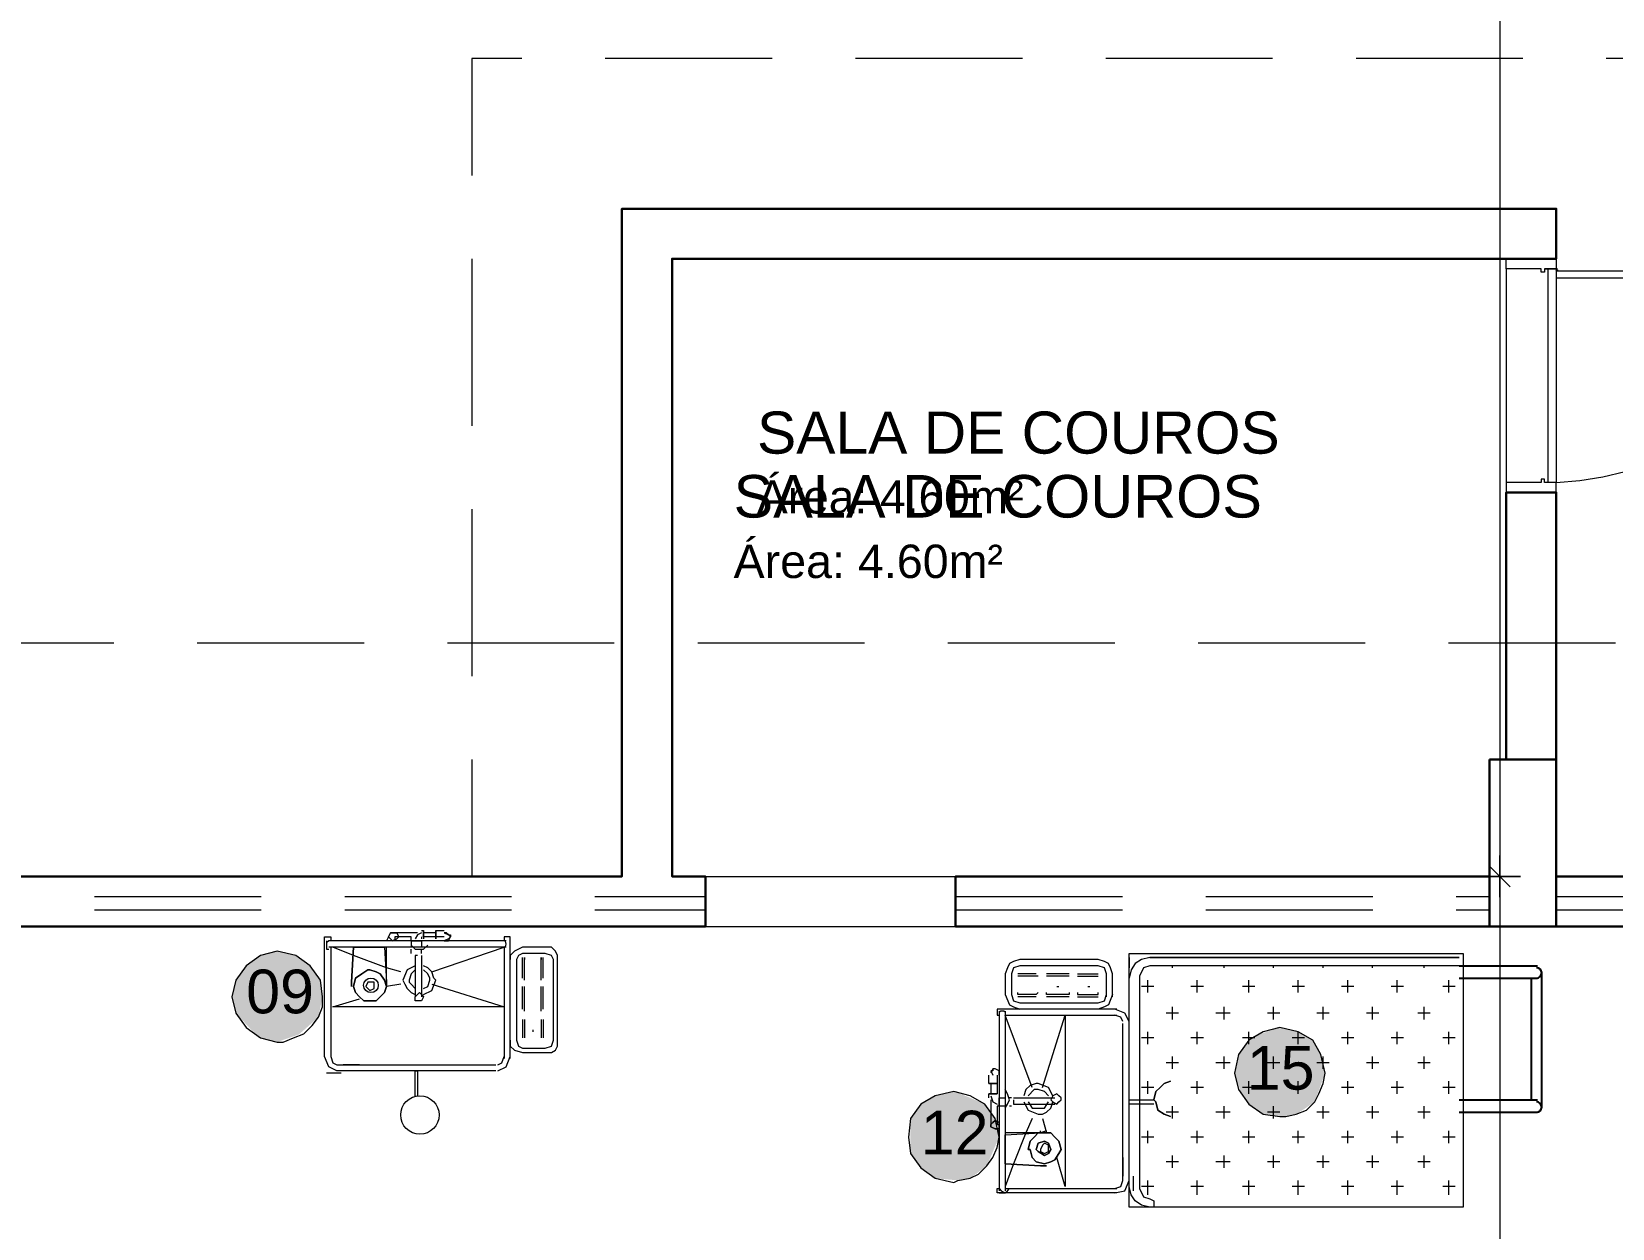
# Model space of a CAD drawing. Header units: metres. Extents: x 149 to 429, y -3 to 162.
# Drawn here: x 371.681 to 376.418, y 107.32 to 110.905 of the extents above; entities that cross this region are included whole.
import ezdxf

# ---------------------------------------------------------------- set-up
doc = ezdxf.new("R2010")
doc.units = ezdxf.units.M
doc.linetypes.add('IMPORT-Dashed _3_', pattern=[0.75, 0.5, -0.25])
doc.layers.add('1053_ARQ_BASE_MATADOURO_dwg', color=7, linetype='Continuous', lineweight=5, true_color=0x767676)
for name, color, linetype, lineweight in [('A-COTAS', 7, 'Continuous', 9), ('A-ESQ-PORTAS', 7, 'Continuous', 20), ('A-ESTRUTURA', 7, 'Continuous', 30), ('A-PAREDE', 7, 'Continuous', 30), ('A-PISO', 7, 'Continuous', 5), ('A-PROJEÇÃO', 7, 'IMPORT-Dashed _3_', 15), ('A-TEXTO1', 7, 'Continuous', 5), ('A-VISTA03', 7, 'Continuous', 9), ('A_PROJEÇÃO', 7, 'IMPORT-Dashed _3_', 5), ('PDF_EQUIPAMENTOS', 7, 'Continuous', 5), ('PDF_equipamentos inox', 7, 'Continuous', 5), ('PDF_EquipInox', 7, 'Continuous', 5), ('PDF_Text', 7, 'Continuous', 5)]:
    doc.layers.add(name, color=color, linetype=linetype, lineweight=lineweight)
doc.styles.add('Arial_1', font='arial.ttf', dxfattribs={"height": 0.1308})
doc.styles.add('Arial_11', font='arial.ttf', dxfattribs={"height": 0.1})
doc.styles.add('Arial_23', font='arial.ttf', dxfattribs={"height": 0.126118})
doc.styles.add('Arial_24', font='arial.ttf', dxfattribs={"height": 0.098915})
doc.styles.add('Arial_5', font='arial.ttf', dxfattribs={"height": 0.1275})

# ---------------------------------------------------------------- blocks, each defined once
blk = doc.blocks.new('1053_ARQ_BASE_MATADOURO_dwg_PU-Tick-4039619-TÉRREO 1_20 - Dependente 2')
at = {"layer": 'A-COTAS', "color": 253, "true_color": 0xaaaaaa}
for p, q in [((0, -1), (0, 1)), ((1, 0), (-1, 0)), ((-0.5, -0.5), (0.5, 0.5))]:
    blk.add_line(p, q, dxfattribs=at)
blk = doc.blocks.new('1053_ARQ_BASE_MATADOURO_dwg_arq geral tgov-4039641-TÉRREO 1_20 - Dependente 2')
at = {"layer": 'A-COTAS', "color": 253, "true_color": 0xaaaaaa}
for p, q in [((39.4661, 31.6358), (39.4661, 25.2507)), ((39.4661, 25.1257), (39.4661, 16.0457))]:
    blk.add_line(p, q, dxfattribs=at)
at = {"layer": 'A-ESQ-PORTAS', "color": 253, "true_color": 0xaaaaaa, "flags": 128}
for points in [[(39.6005, 27.0082), (39.6005, 26.9982), (39.5905, 26.9982), (39.5905, 27.0082), (39.4855, 27.0082), (39.4855, 27.0382)], [(39.6355, 27.0382), (39.6355, 27.0082), (39.6005, 27.0082), (39.6355, 27.0082)], [(39.6355, 26.3382), (39.6355, 26.3682), (39.6005, 26.3682), (39.6005, 26.3782), (39.5905, 26.3782), (39.5905, 26.3682), (39.4855, 26.3682), (39.4855, 26.3382)]]:
    blk.add_lwpolyline(points, dxfattribs=at)
blk.add_lwpolyline([(40.4755, 27.0013), (39.6355, 27.0013), (39.6355, 26.9813), (40.4755, 26.9813)], close=True, dxfattribs=at)
at = {"layer": 'A-ESQ-PORTAS', "color": 253, "true_color": 0xaaaaaa}
for start, end in [(0, 180), (180, 0)]:
    blk.add_arc((39.6369, 27.005), 0.003, start, end, dxfattribs=at)
at = {"layer": 'A-ESTRUTURA', "color": 253, "true_color": 0xaaaaaa, "flags": 128}
blk.add_lwpolyline([(39.4355, 25.5382), (39.4355, 25.0382), (39.6355, 25.0382), (39.6355, 25.5382)], close=True, dxfattribs=at)
at = {"layer": 'A-PAREDE', "color": 253, "true_color": 0xaaaaaa}
blk.add_line((37.8355, 25.0382), (37.8355, 25.1882), dxfattribs=at)
at = {"layer": 'A-PAREDE', "color": 253, "true_color": 0xaaaaaa, "flags": 128}
for points in [[(36.9855, 25.1882), (37.0855, 25.1882), (36.9855, 25.1882), (36.9855, 27.0382), (39.6355, 27.0382), (39.6355, 27.1882), (36.8355, 27.1882), (36.8355, 25.1882), (34.5046, 25.1882)], [(39.4855, 25.5382), (39.4855, 26.3382), (39.6355, 26.3382), (39.6355, 25.5382)], [(37.0855, 25.1882), (37.0855, 25.0382), (34.5046, 25.0382)], [(39.3046, 25.1882), (37.8355, 25.1882), (39.4355, 25.1882)], [(39.6355, 25.1882), (41.1546, 25.1882), (41.1546, 25.0382), (39.5046, 25.0382)], [(39.3046, 25.0382), (37.8355, 25.0382), (39.4355, 25.0382)]]:
    blk.add_lwpolyline(points, dxfattribs=at)
at = {"layer": 'A-PISO', "color": 253, "true_color": 0xaaaaaa}
for p, q in [((39.4855, 27.0082), (39.4855, 26.3682)), ((39.6105, 27.0082), (39.6105, 26.3682)), ((39.6355, 27.0082), (39.6355, 26.3682))]:
    blk.add_line(p, q, dxfattribs=at)
at = {"layer": 'A-PROJEÇÃO', "color": 253, "true_color": 0xaaaaaa}
blk.add_arc((39.59, 27.3125), 0.9454, 272.7628, 339.4965, dxfattribs=at)
at = {"layer": 'A-VISTA03', "color": 253, "true_color": 0xaaaaaa}
for p, q in [((37.0855, 25.1882), (37.8355, 25.1882)), ((37.0855, 25.0382), (37.8355, 25.0382))]:
    blk.add_line(p, q, dxfattribs=at)
at = {"layer": 'A_PROJEÇÃO', "color": 253, "true_color": 0xaaaaaa}
for p, q in [((34.5046, 25.1282), (37.0855, 25.1282)), ((37.8355, 25.1282), (39.4355, 25.1282)), ((39.6355, 25.1282), (44.3046, 25.1282)), ((34.5046, 25.0882), (37.0855, 25.0882)), ((37.8355, 25.0882), (39.4355, 25.0882)), ((39.6355, 25.0882), (44.3046, 25.0882))]:
    blk.add_line(p, q, dxfattribs=at)
at = {"layer": 'A_PROJEÇÃO', "color": 253, "true_color": 0xaaaaaa, "flags": 128}
for points in [[(40.0855, 25.1882), (40.0855, 27.6382), (36.3855, 27.6382), (36.3855, 25.1882)], [(30.3125, 25.8882), (55.2046, 25.8882), (55.2046, 15.2832)]]:
    blk.add_lwpolyline(points, dxfattribs=at)
for xscale, yscale, zscale, rotation in [(0.0625, 0.0625, 0.0625, 269.9999999999996), (0.06250000000000001, 0.06250000000000001, 0.06250000000000001, 89.99999999999962)]:
    blk.add_blockref('1053_ARQ_BASE_MATADOURO_dwg_PU-Tick-4039619-TÉRREO 1_20 - Dependente 2', (39.4661, 25.1882), dxfattribs=dict(xscale=xscale, yscale=yscale, zscale=zscale, rotation=rotation))
at = {"layer": 'A-TEXTO1', "attachment_point": 1, "line_spacing_factor": 0.941778}
for s, insert, char_height, width, style in [('SALA DE COUROS', (37.17, 26.3906), 0.1275, 1.890301, 'Arial_5'), ('Área: 4.60m²', (37.17, 26.182), 0.1, 0.964717, 'Arial_11')]:
    blk.add_mtext(s, dxfattribs=dict(at, insert=insert, char_height=char_height, width=width, style=style))
blk = doc.blocks.new('1053_ARQ_BASE_MATADOURO_dwg_ARQ GALPAO TGOV-4039645-TÉRREO 1_20 - Dependente 2')
at = {"layer": 'PDF_Text', "true_color": 0xe2e2e2}
h = blk.add_hatch(color=254, dxfattribs=at)
h.paths.add_polyline_path([(10.8687, 8.3693), (10.9058, 8.3796), (10.9738, 8.4373), (10.9861, 8.4991), (10.9799, 8.5548), (10.949, 8.5981), (10.8687, 8.631), (10.8501, 8.6352), (10.8007, 8.6228), (10.7574, 8.5981), (10.7265, 8.5548), (10.7141, 8.4991), (10.7265, 8.4497), (10.7574, 8.4064), (10.8007, 8.3755)])
h.paths.add_polyline_path([(-8.3586, 10.5022), (-8.3277, 10.5084), (-8.2535, 10.5702), (-8.2411, 10.6321), (-8.2473, 10.6877), (-8.2782, 10.7248), (-8.3215, 10.7557), (-8.3772, 10.7681), (-8.4266, 10.7557), (-8.4699, 10.7248), (-8.5008, 10.6877), (-8.5132, 10.6321), (-8.5008, 10.5826), (-8.4699, 10.5393), (-8.4266, 10.5084)])
h.paths.add_polyline_path([(8.4946, 10.5888), (8.5255, 10.595), (8.5997, 10.6568), (8.6121, 10.7186), (8.5997, 10.7743), (8.575, 10.8175), (8.5317, 10.8423), (8.4761, 10.8546), (8.4266, 10.8423), (8.3833, 10.8175), (8.3524, 10.7743), (8.3401, 10.7186), (8.3524, 10.6692), (8.3833, 10.6259), (8.4266, 10.595), (8.4761, 10.5888)])
h.paths.add_polyline_path([(0.4328, 11.7944), (0.5131, 11.8191), (0.5379, 11.8488), (0.5688, 11.9242), (0.5379, 12.0123), (0.5317, 12.0231), (0.4884, 12.0478), (0.4328, 12.0602), (0.3771, 12.0478), (0.34, 12.0231), (0.3091, 11.9798), (0.2968, 11.9242), (0.3091, 11.8747), (0.34, 11.8315), (0.3771, 11.8005)])
h.paths.add_polyline_path([(-9.9149, 11.9242), (-9.824, 11.9613), (-9.7851, 12.0231), (-9.7851, 12.0818), (-9.7975, 12.1205), (-9.816, 12.1529), (-9.8593, 12.1777), (-9.9149, 12.19), (-9.9644, 12.1777), (-10.0077, 12.1529), (-10.0386, 12.1097), (-10.051, 12.054), (-10.0298, 11.9922), (-10.0077, 11.9613), (-9.9644, 11.9304)])
h.paths.add_polyline_path([(-6.6584, 12.0417), (-6.5781, 12.0664), (-6.5348, 12.1158), (-6.5224, 12.1777), (-6.5286, 12.2271), (-6.5595, 12.2704), (-6.6028, 12.3013), (-6.6584, 12.3137), (-6.7079, 12.3013), (-6.7512, 12.2704), (-6.7821, 12.2271), (-6.7945, 12.1777), (-6.7821, 12.122), (-6.7295, 12.0664), (-6.7079, 12.054)])
h.paths.add_polyline_path([(1.1437, 12.1035), (1.2241, 12.1282), (1.2674, 12.1715), (1.2798, 12.2395), (1.2736, 12.289), (1.2427, 12.3322), (1.1994, 12.3631), (1.1437, 12.3755), (1.0943, 12.3631), (1.051, 12.3322), (1.0201, 12.289), (1.0077, 12.2395), (1.0201, 12.1839), (1.0726, 12.1282), (1.0943, 12.1158)])
h.paths.add_polyline_path([(-2.5982, 12.2704), (-2.5611, 12.2807), (-2.4931, 12.3384), (-2.4807, 12.4002), (-2.4869, 12.4559), (-2.5178, 12.4992), (-2.5982, 12.5321), (-2.6167, 12.5363), (-2.6662, 12.5239), (-2.7095, 12.4992), (-2.7404, 12.4559), (-2.7527, 12.4002), (-2.7404, 12.3508), (-2.7095, 12.3075), (-2.6662, 12.2766)])
h.paths.add_polyline_path([(-4.7975, 12.3508), (-4.7604, 12.3611), (-4.6924, 12.4188), (-4.6801, 12.4806), (-4.6863, 12.5363), (-4.7172, 12.5795), (-4.7975, 12.6125), (-4.8161, 12.6166), (-4.8655, 12.6043), (-4.9101, 12.5778), (-4.9397, 12.5363), (-4.9397, 12.4312), (-4.9088, 12.3879), (-4.8655, 12.357)])
h.paths.add_polyline_path([(-5.5703, 12.3631), (-5.5332, 12.3734), (-5.4652, 12.4312), (-5.4529, 12.493), (-5.4591, 12.5486), (-5.49, 12.5919), (-5.5703, 12.6249), (-5.5889, 12.629), (-5.6383, 12.6166), (-5.6816, 12.5919), (-5.7125, 12.5486), (-5.7125, 12.4435), (-5.6816, 12.4002), (-5.6383, 12.3693)])
h.paths.add_polyline_path([(1.7373, 12.3755), (1.7743, 12.3858), (1.8424, 12.4435), (1.8547, 12.5053), (1.8485, 12.561), (1.8176, 12.6043), (1.7373, 12.6372), (1.7187, 12.6414), (1.6692, 12.629), (1.626, 12.6043), (1.5951, 12.561), (1.5951, 12.4559), (1.626, 12.4126), (1.6692, 12.3817)])
h.paths.add_polyline_path([(6.6584, 12.6228), (6.7388, 12.6475), (6.7821, 12.697), (6.7883, 12.7835), (6.7821, 12.8083), (6.7574, 12.8516), (6.7141, 12.8825), (6.6584, 12.8948), (6.5858, 12.8659), (6.5657, 12.8516), (6.5348, 12.8083), (6.5224, 12.7588), (6.5348, 12.7032), (6.5873, 12.6475), (6.609, 12.6352)])
h.paths.add_polyline_path([(8.2473, 12.6537), (8.3462, 12.697), (8.3833, 12.7835), (8.371, 12.8392), (8.3401, 12.8825), (8.2968, 12.9134), (8.2473, 12.9196), (8.1917, 12.9134), (8.1484, 12.8825), (8.1175, 12.8392), (8.1175, 12.7341), (8.1484, 12.6908), (8.1917, 12.6599)])
h.paths.add_polyline_path([(-6.3617, 12.8268), (-6.2566, 12.8701), (-6.238, 12.8948), (-6.2257, 12.9567), (-6.238, 13.0123), (-6.2628, 13.0556), (-6.306, 13.0865), (-6.4111, 13.0865), (-6.4544, 13.0556), (-6.4853, 13.0123), (-6.4944, 12.9433), (-6.4853, 12.9072), (-6.4328, 12.8516), (-6.4111, 12.8392)])
h.paths.add_polyline_path([(9.5642, 12.8454), (9.6013, 12.8557), (9.6693, 12.9134), (9.6816, 12.9752), (9.6755, 13.0308), (9.6445, 13.0741), (9.5642, 13.1071), (9.5456, 13.1112), (9.4962, 13.0989), (9.4529, 13.0741), (9.422, 13.0308), (9.4096, 12.9752), (9.422, 12.9257), (9.4529, 12.8825), (9.4962, 12.8516)])
h.paths.add_polyline_path([(-1.9042, 12.8639), (-1.8238, 12.8886), (-1.7743, 12.9628), (-1.7743, 13.0247), (-1.7805, 13.0494), (-1.8053, 13.0927), (-1.8547, 13.125), (-1.9042, 13.1359), (-1.9536, 13.1236), (-1.9969, 13.0927), (-2.0278, 13.0494), (-2.0402, 12.9999), (-2.0272, 12.9433), (-1.9969, 12.901), (-1.9536, 12.8763)])
h.paths.add_polyline_path([(2.7203, 12.9134), (2.8192, 12.9567), (2.8563, 13.0432), (2.8439, 13.0989), (2.813, 13.1421), (2.7538, 13.1708), (2.7203, 13.1792), (2.6646, 13.1669), (2.6213, 13.1421), (2.5904, 13.0989), (2.5904, 12.9938), (2.6313, 12.9433), (2.6646, 12.9196)])
h.paths.add_polyline_path([(-0.0185, 12.9752), (0.0556, 12.9999), (0.1051, 13.0587), (0.1175, 13.1112), (0.1051, 13.1607), (0.0556, 13.2172), (0.0309, 13.2349), (-0.0185, 13.241), (-0.0742, 13.2349), (-0.1175, 13.204), (-0.1422, 13.1607), (-0.1546, 13.1112), (-0.1422, 13.0556), (-0.1175, 13.0123), (-0.0742, 12.9876)])
h.paths.add_polyline_path([(-4.3277, 13.0679), (-4.2349, 13.105), (-4.2226, 13.1223), (-4.1917, 13.1978), (-4.2226, 13.2859), (-4.2288, 13.2967), (-4.272, 13.3276), (-4.371, 13.329), (-4.3833, 13.3276), (-4.4204, 13.2967), (-4.4513, 13.2534), (-4.4637, 13.1978), (-4.4513, 13.1483), (-4.4204, 13.105), (-4.371, 13.0727)])
h.paths.add_polyline_path([(7.6044, 13.0803), (7.6538, 13.0927), (7.7033, 13.1298), (7.7404, 13.2163), (7.728, 13.2658), (7.6971, 13.3091), (7.6538, 13.34), (7.6044, 13.3523), (7.5487, 13.34), (7.5054, 13.3091), (7.4807, 13.2658), (7.4683, 13.2163), (7.4807, 13.1607), (7.5054, 13.1236), (7.5487, 13.0927)])
h.paths.add_polyline_path([(-10.7883, 13.1823), (-10.7512, 13.1885), (-10.7017, 13.2256), (-10.6646, 13.3121), (-10.677, 13.3678), (-10.7079, 13.4111), (-10.7883, 13.4451), (-10.8007, 13.4482), (-10.8563, 13.4358), (-10.8996, 13.4111), (-10.9305, 13.3678), (-10.9305, 13.2627), (-10.8996, 13.2194), (-10.8563, 13.1885)])
h.paths.add_polyline_path([(4.0989, 13.2101), (4.1298, 13.2163), (4.204, 13.2781), (4.2164, 13.34), (4.204, 13.3956), (4.1793, 13.4389), (4.136, 13.4636), (4.0557, 13.4698), (4.0309, 13.4636), (3.9876, 13.4389), (3.9567, 13.3956), (3.9444, 13.34), (3.9567, 13.2905), (3.9876, 13.2472), (4.0312, 13.2163), (4.0804, 13.2101)])
h.paths.add_polyline_path([(-7.2087, 13.241), (-7.1283, 13.2658), (-7.0788, 13.3461), (-7.0788, 13.4018), (-7.0912, 13.4373), (-7.1098, 13.4698), (-7.153, 13.5007), (-7.2087, 13.5131), (-7.2643, 13.5007), (-7.3014, 13.4698), (-7.3323, 13.4265), (-7.3447, 13.3771), (-7.3235, 13.3152), (-7.3014, 13.2843), (-7.2643, 13.2534)])
h.paths.add_polyline_path([(-9.8177, 13.2874), (-9.7682, 13.2998), (-9.7187, 13.3307), (-9.6878, 13.3863), (-9.6878, 13.4482), (-9.7002, 13.4837), (-9.7187, 13.5162), (-9.7682, 13.5484), (-9.8177, 13.5594), (-9.8733, 13.5471), (-9.9166, 13.5162), (-9.9413, 13.4729), (-9.9537, 13.4234), (-9.9378, 13.3616), (-9.9166, 13.3245), (-9.8733, 13.2998)])
h.paths.add_polyline_path([(5.4034, 13.5502), (5.4944, 13.5873), (5.5332, 13.6491), (5.5332, 13.7078), (5.5085, 13.7681), (5.5023, 13.7789), (5.4591, 13.8098), (5.354, 13.8098), (5.3085, 13.7758), (5.2798, 13.7356), (5.2674, 13.68), (5.2798, 13.6305), (5.323, 13.5784), (5.354, 13.5563)])
h.paths.add_polyline_path([(-0.6553, 13.6182), (-0.575, 13.6429), (-0.5564, 13.6614), (-0.5193, 13.748), (-0.5317, 13.8036), (-0.5564, 13.8469), (-0.5997, 13.8778), (-0.6553, 13.884), (-0.711, 13.8778), (-0.7543, 13.8469), (-0.779, 13.8036), (-0.7913, 13.748), (-0.779, 13.6985), (-0.7543, 13.6553), (-0.711, 13.6305)])
h.paths.add_polyline_path([(0, 13.6491), (0.0309, 13.6553), (0.0804, 13.6924), (0.1175, 13.7789), (0.1051, 13.8346), (0.0556, 13.8884), (0.0309, 13.9026), (-0.0185, 13.9149), (-0.0765, 13.9012), (-0.1175, 13.8778), (-0.1422, 13.8346), (-0.1546, 13.7789), (-0.121, 13.6924), (-0.1175, 13.6862), (-0.0742, 13.6553), (-0.0185, 13.6491)])
h.paths.add_polyline_path([(-3.085, 13.6553), (-2.9799, 13.6985), (-2.9614, 13.7233), (-2.949, 13.7851), (-2.9552, 13.8407), (-2.9861, 13.884), (-3.0294, 13.9149), (-3.1345, 13.9149), (-3.1778, 13.884), (-3.2087, 13.8407), (-3.221, 13.7851), (-3.2087, 13.7356), (-3.1778, 13.6924), (-3.1345, 13.6676)])
h.paths.add_polyline_path([(-7.8702, 13.748), (-7.796, 13.7727), (-7.7404, 13.8531), (-7.7404, 13.9087), (-7.7527, 13.9421), (-7.7775, 13.9768), (-7.8207, 14.0077), (-7.8702, 14.02), (-7.9258, 14.0077), (-7.9691, 13.9768), (-7.9938, 13.9335), (-8.0062, 13.884), (-7.9938, 13.8284), (-7.9691, 13.7913), (-7.9258, 13.7604)])
h.paths.add_polyline_path([(-11.7524, 13.7575), (-11.7095, 13.7908), (-11.6724, 13.85), (-11.6724, 13.9057), (-11.6847, 13.939), (-11.7095, 13.9737), (-11.7524, 14.0043), (-11.7524, 13.7576)])
h.paths.add_polyline_path([(1.7682, 13.8964), (1.8238, 13.9067), (1.8918, 13.9644), (1.9042, 14.0262), (1.898, 14.0819), (1.8671, 14.1251), (1.8238, 14.1499), (1.7682, 14.1622), (1.7187, 14.1499), (1.6754, 14.1251), (1.6445, 14.0819), (1.6322, 14.0262), (1.6445, 13.9768), (1.6754, 13.9335), (1.7187, 13.9026)])
h.paths.add_polyline_path([(2.813, 13.9087), (2.8501, 13.9149), (2.8934, 13.9489)])
h.paths.add_polyline_path([(2.8006, 13.9087), (2.8995, 13.952), (2.9305, 14.0077), (2.9305, 14.0695), (2.9243, 14.0942), (2.8934, 14.1375), (2.8501, 14.1684), (2.7538, 14.1694), (2.745, 14.1684), (2.7017, 14.1375), (2.6708, 14.0942), (2.6646, 14.0448), (2.6708, 13.9891), (2.7017, 13.9458), (2.7538, 13.9191)])
h.paths.add_polyline_path([(4, 14.0077), (4.0557, 14.018), (4.1237, 14.0757), (4.136, 14.1375), (4.1298, 14.1931), (4.0989, 14.2364), (4.0312, 14.2666), (4, 14.2735), (3.9258, 14.247), (3.9073, 14.2364), (3.8764, 14.1931), (3.864, 14.1375), (3.8764, 14.088), (3.9258, 14.0315), (3.9506, 14.0138)])
h.paths.add_polyline_path([(3.3694, 14.1313), (3.4436, 14.156), (3.4931, 14.2148), (3.5054, 14.2673), (3.4931, 14.3168), (3.4436, 14.3733), (3.4189, 14.391), (3.3694, 14.3972), (3.3138, 14.391), (3.2705, 14.3601), (3.2458, 14.3168), (3.2334, 14.2673), (3.2458, 14.2117), (3.2705, 14.1684), (3.3138, 14.1437)])
h.paths.add_polyline_path([(4.5812, 14.2055), (4.6801, 14.2488), (4.7172, 14.3353), (4.7048, 14.391), (4.6739, 14.4342), (4.6306, 14.4652), (4.5812, 14.4713), (4.5255, 14.4652), (4.4822, 14.4342), (4.4513, 14.391), (4.4513, 14.2859), (4.4822, 14.2426), (4.5255, 14.2179)])
h.paths.add_polyline_path([(6.8996, 14.391), (6.949, 14.4013), (7.017, 14.459), (7.0294, 14.5208), (7.0232, 14.5764), (6.9923, 14.6197), (6.949, 14.6445), (6.8996, 14.6568), (6.8439, 14.6445), (6.8006, 14.6197), (6.7697, 14.5764), (6.7697, 14.4713), (6.8006, 14.4281), (6.8439, 14.3972)])
h.paths.add_polyline_path([(-4.2226, 14.4219), (-4.1855, 14.4281), (-4.136, 14.4652), (-4.0989, 14.5517), (-4.1113, 14.6074), (-4.1422, 14.6506), (-4.2226, 14.6846), (-4.2349, 14.6877), (-4.2906, 14.6754), (-4.3339, 14.6506), (-4.3648, 14.6074), (-4.3648, 14.5023), (-4.3339, 14.459), (-4.2906, 14.4281)])
h.paths.add_polyline_path([(-3.2396, 14.6135), (-3.2087, 14.6197), (-3.153, 14.6568), (-3.1221, 14.7434), (-3.1407, 14.8098), (-3.1592, 14.8423), (-3.2025, 14.867), (-3.2581, 14.8794), (-3.3214, 14.8591), (-3.3509, 14.8423), (-3.3818, 14.799), (-3.3941, 14.7434), (-3.3729, 14.6815), (-3.3509, 14.6506), (-3.3076, 14.6197), (-3.2581, 14.6135)])
h.paths.add_polyline_path([(-8.983, 14.6506), (-8.9027, 14.6754), (-8.8594, 14.7248), (-8.847, 14.7866), (-8.8725, 14.8591), (-8.8841, 14.8794), (-8.9274, 14.9103), (-8.983, 14.9227), (-9.0325, 14.9103), (-9.0902, 14.8591), (-9.1067, 14.8361), (-9.119, 14.7866), (-9.1067, 14.731), (-9.0498, 14.6754), (-9.0325, 14.663)])
h.paths.add_polyline_path([(5.3725, 14.6754), (5.4776, 14.7186), (5.4962, 14.7434), (5.5085, 14.8114), (5.5023, 14.8608), (5.4714, 14.9041), (5.4281, 14.935), (5.323, 14.935), (5.2798, 14.9041), (5.2484, 14.8591), (5.2365, 14.8114), (5.2489, 14.7557), (5.2798, 14.7125), (5.323, 14.6877)])
h.paths.add_polyline_path([(3.9258, 14.7063), (4.0247, 14.7496), (4.0433, 14.7743), (4.0531, 14.8591), (4.0495, 14.8917), (4, 14.9483), (3.9753, 14.9659), (3.9258, 14.9721), (3.8702, 14.9659), (3.8269, 14.935), (3.796, 14.8917), (3.796, 14.7866), (3.8442, 14.731), (3.8702, 14.7125)])
h.paths.add_polyline_path([(-0.8964, 14.7496), (-0.8161, 14.7743), (-0.7975, 14.7928), (-0.7648, 14.8591), (-0.7666, 14.9103), (-0.7728, 14.935), (-0.7975, 14.9783), (-0.8408, 15.0092), (-0.8964, 15.0154), (-0.9521, 15.0092), (-0.9954, 14.9783), (-1.0201, 14.935), (-1.0283, 14.867), (-1.0201, 14.8299), (-0.9954, 14.7866), (-0.9521, 14.7619)])
h.paths.add_polyline_path([(0.7357, 14.799), (0.8346, 14.8423), (0.8532, 14.867), (0.8655, 14.9288), (0.8594, 14.9845), (0.8099, 15.041), (0.7852, 15.0587), (0.7357, 15.0649), (0.6801, 15.0587), (0.6368, 15.0278), (0.6059, 14.9845), (0.6059, 14.8794), (0.6541, 14.8237), (0.6801, 14.8052)])
h.paths.add_polyline_path([(-6.2628, 14.8361), (-6.1973, 14.8591), (-6.1391, 14.9103), (-6.1268, 14.9721), (-6.1329, 15.0216), (-6.1639, 15.0649), (-6.2133, 15.0971), (-6.2628, 15.1081), (-6.3122, 15.0958), (-6.3555, 15.0649), (-6.3864, 15.0216), (-6.3988, 14.9721), (-6.3864, 14.9227), (-6.3272, 14.8591), (-6.3122, 14.8485)])
h.paths.add_polyline_path([(-11.9595, 15.0947), (-11.9595, 15.3305), (-11.9939, 15.306), (-12.0248, 15.2627), (-12.0248, 15.1576), (-11.9722, 15.1019)])
at = {"layer": 'PDF_EQUIPAMENTOS', "color": 253, "true_color": 0xaaaaaa}
for p, q in [((-3.7094, 15.0896), (-3.7094, 15.0587)), ((-3.5796, 15.0587), (-3.5796, 15.0649)), ((-3.425, 15.0587), (-3.425, 15.0649)), ((-3.2767, 15.0587), (-3.2767, 15.0649)), ((-3.1283, 15.0587), (-3.1283, 15.0649)), ((-2.9799, 15.0587), (-2.9799, 15.0649)), ((-2.8254, 15.0587), (-2.8254, 15.0649)), ((-3.6538, 14.9845), (-3.6538, 15.0216)), ((-3.5054, 14.9845), (-3.5054, 15.0216)), ((-3.3509, 14.9845), (-3.3509, 15.0216)), ((-3.2025, 14.9845), (-3.2025, 15.0216)), ((-3.0541, 14.9845), (-3.0541, 15.0216)), ((-2.9057, 14.9845), (-2.9057, 15.0216)), ((-2.7512, 14.9845), (-2.7512, 15.0216)), ((-3.6353, 15.003), (-3.6723, 15.003)), ((-3.4869, 15.003), (-3.524, 15.003)), ((-3.3323, 15.003), (-3.3694, 15.003)), ((-3.1839, 15.003), (-3.221, 15.003)), ((-3.0356, 15.003), (-3.0727, 15.003)), ((-2.8872, 15.003), (-2.9243, 15.003)), ((-2.7326, 15.003), (-2.7697, 15.003)), ((-3.5611, 14.9227), (-3.5982, 14.9227)), ((-3.5796, 14.9041), (-3.5796, 14.9412)), ((-3.4065, 14.9227), (-3.4498, 14.9227)), ((-3.425, 14.9041), (-3.425, 14.9412)), ((-3.2581, 14.9227), (-3.2952, 14.9227)), ((-3.2767, 14.9041), (-3.2767, 14.9412)), ((-3.1097, 14.9227), (-3.1468, 14.9227)), ((-3.1283, 14.9041), (-3.1283, 14.9412)), ((-2.9614, 14.9227), (-2.9985, 14.9227)), ((-2.9799, 14.9041), (-2.9799, 14.9412)), ((-2.8068, 14.9227), (-2.8439, 14.9227)), ((-2.8254, 14.9041), (-2.8254, 14.9412)), ((-3.728, 14.8361), (-3.728, 14.8856)), ((-3.6353, 14.8485), (-3.6723, 14.8485)), ((-3.6538, 14.8299), (-3.6538, 14.867)), ((-3.4869, 14.8485), (-3.524, 14.8485)), ((-3.5054, 14.8299), (-3.5054, 14.867)), ((-3.3323, 14.8485), (-3.3694, 14.8485)), ((-3.3509, 14.8299), (-3.3509, 14.867)), ((-3.1839, 14.8485), (-3.221, 14.8485)), ((-3.2025, 14.8299), (-3.2025, 14.867)), ((-3.0356, 14.8485), (-3.0727, 14.8485)), ((-3.0541, 14.8299), (-3.0541, 14.867)), ((-2.8872, 14.8485), (-2.9243, 14.8485)), ((-2.9057, 14.8299), (-2.9057, 14.867)), ((-2.7326, 14.8485), (-2.7697, 14.8485)), ((-2.7512, 14.8299), (-2.7512, 14.867)), ((-3.5796, 14.7557), (-3.5796, 14.7928)), ((-3.425, 14.7557), (-3.425, 14.7928)), ((-3.2767, 14.7557), (-3.2767, 14.7928)), ((-3.1283, 14.7557), (-3.1283, 14.7928)), ((-2.9799, 14.7557), (-2.9799, 14.7928)), ((-2.8254, 14.7557), (-2.8254, 14.7928)), ((-3.5611, 14.7743), (-3.5982, 14.7743)), ((-3.4065, 14.7743), (-3.4498, 14.7743)), ((-3.2581, 14.7743), (-3.2952, 14.7743)), ((-3.1097, 14.7743), (-3.1468, 14.7743)), ((-2.9614, 14.7743), (-2.9985, 14.7743)), ((-2.8068, 14.7743), (-2.8439, 14.7743)), ((-3.6353, 14.7001), (-3.6723, 14.7001)), ((-3.6538, 14.6815), (-3.6538, 14.7186)), ((-3.4869, 14.7001), (-3.524, 14.7001)), ((-3.5054, 14.6815), (-3.5054, 14.7186)), ((-3.3323, 14.7001), (-3.3694, 14.7001)), ((-3.3509, 14.6815), (-3.3509, 14.7186)), ((-3.1839, 14.7001), (-3.221, 14.7001)), ((-3.2025, 14.6815), (-3.2025, 14.7186)), ((-3.0356, 14.7001), (-3.0727, 14.7001)), ((-3.0541, 14.6815), (-3.0541, 14.7186)), ((-2.8872, 14.7001), (-2.9243, 14.7001)), ((-2.9057, 14.6815), (-2.9057, 14.7186)), ((-2.7326, 14.7001), (-2.7697, 14.7001)), ((-2.7512, 14.6815), (-2.7512, 14.7186)), ((-3.5796, 14.6074), (-3.5796, 14.6445)), ((-3.425, 14.6074), (-3.425, 14.6445)), ((-3.2767, 14.6074), (-3.2767, 14.6445)), ((-3.1283, 14.6074), (-3.1283, 14.6445)), ((-2.9799, 14.6074), (-2.9799, 14.6445)), ((-2.8254, 14.6074), (-2.8254, 14.6445)), ((-3.5611, 14.6259), (-3.5982, 14.6259)), ((-3.4065, 14.6259), (-3.4498, 14.6259)), ((-3.2581, 14.6259), (-3.2952, 14.6259)), ((-3.1097, 14.6259), (-3.1468, 14.6259)), ((-2.9614, 14.6259), (-2.9985, 14.6259)), ((-2.8068, 14.6259), (-2.8439, 14.6259)), ((-3.6353, 14.5517), (-3.6723, 14.5517)), ((-3.6538, 14.5332), (-3.6538, 14.5703)), ((-3.4869, 14.5517), (-3.524, 14.5517)), ((-3.5054, 14.5332), (-3.5054, 14.5703)), ((-3.3323, 14.5517), (-3.3694, 14.5517)), ((-3.3509, 14.5332), (-3.3509, 14.5703)), ((-3.1839, 14.5517), (-3.221, 14.5517)), ((-3.2025, 14.5332), (-3.2025, 14.5703)), ((-3.0356, 14.5517), (-3.0727, 14.5517)), ((-3.0541, 14.5332), (-3.0541, 14.5703)), ((-2.8872, 14.5517), (-2.9243, 14.5517)), ((-2.9057, 14.5332), (-2.9057, 14.5703)), ((-2.7326, 14.5517), (-2.7697, 14.5517)), ((-2.7512, 14.5332), (-2.7512, 14.5703)), ((-3.5796, 14.459), (-3.5796, 14.4961)), ((-3.425, 14.459), (-3.425, 14.4961)), ((-3.2767, 14.459), (-3.2767, 14.4961)), ((-3.1283, 14.459), (-3.1283, 14.4961)), ((-2.9799, 14.459), (-2.9799, 14.4961)), ((-2.8254, 14.459), (-2.8254, 14.4961)), ((-3.728, 14.4899), (-3.728, 14.4342)), ((-3.5611, 14.4775), (-3.5982, 14.4775)), ((-3.4065, 14.4775), (-3.4498, 14.4775)), ((-3.2581, 14.4775), (-3.2952, 14.4775)), ((-3.1097, 14.4775), (-3.1468, 14.4775)), ((-2.9614, 14.4775), (-2.9985, 14.4775)), ((-2.8068, 14.4775), (-2.8439, 14.4775)), ((-3.6971, 14.4342), (-3.6971, 14.391)), ((-3.6353, 14.4033), (-3.6723, 14.4033)), ((-3.6538, 14.3786), (-3.6538, 14.4219)), ((-3.4869, 14.4033), (-3.524, 14.4033)), ((-3.5054, 14.3786), (-3.5054, 14.4219)), ((-3.3323, 14.4033), (-3.3694, 14.4033)), ((-3.3509, 14.3786), (-3.3509, 14.4219)), ((-3.1839, 14.4033), (-3.221, 14.4033)), ((-3.2025, 14.3786), (-3.2025, 14.4219)), ((-3.0356, 14.4033), (-3.0727, 14.4033)), ((-3.0541, 14.3786), (-3.0541, 14.4219)), ((-2.8872, 14.4033), (-2.9243, 14.4033)), ((-2.9057, 14.3786), (-2.9057, 14.4219)), ((-2.7326, 14.4033), (-2.7697, 14.4033)), ((-2.7512, 14.3786), (-2.7512, 14.4219))]:
    blk.add_line(p, q, dxfattribs=at)
at = {"layer": 'PDF_EQUIPAMENTOS', "color": 253, "true_color": 0xaaaaaa, "flags": 128}
for points in [[(-3.6662, 14.3415), (-3.7094, 14.3415), (-3.7094, 15.1019), (-2.7203, 15.1019)], [(-3.7094, 15.1019), (-2.7079, 15.1019), (-2.7079, 14.3415), (-3.6353, 14.3415)], [(-3.6476, 15.0896), (-2.7203, 15.0896), (-3.6476, 15.0896), (-3.6723, 15.0834), (-3.6909, 15.071), (-3.7033, 15.0525), (-3.7094, 15.0278)], [(-2.7079, 15.0649), (-3.6476, 15.0649), (-3.6662, 15.0587), (-3.6785, 15.0339), (-3.6785, 14.3972), (-3.6662, 14.3724), (-3.6476, 14.3662), (-3.6353, 14.3601), (-3.6353, 14.3539), (-3.6353, 14.3415), (-3.6476, 14.3415), (-3.6723, 14.3477), (-3.6909, 14.3601), (-3.7033, 14.3786), (-3.7094, 14.4033)], [(-3.7094, 14.8979), (-3.7218, 14.9227), (-3.7527, 14.935)], [(-3.728, 14.8979), (-3.7342, 14.9103), (-3.7527, 14.9165)], [(-3.6353, 14.6506), (-3.7094, 14.6506), (-3.7094, 14.663), (-3.6353, 14.663)], [(-2.7079, 14.3415), (-3.7094, 14.3415), (-3.7094, 14.3786)]]:
    blk.add_lwpolyline(points, dxfattribs=at)
blk.add_lwpolyline([(-3.5858, 14.6135), (-3.6043, 14.6197), (-3.6229, 14.6321), (-3.6291, 14.6568), (-3.6353, 14.663), (-3.6291, 14.6877), (-3.6167, 14.7001), (-3.6043, 14.7125), (-3.5858, 14.7186), (-3.6043, 14.7125), (-3.6167, 14.7001), (-3.6291, 14.6877), (-3.6353, 14.663), (-3.6291, 14.6568), (-3.6229, 14.6321), (-3.6043, 14.6197)], close=True, dxfattribs=at)
at = {"layer": 'PDF_equipamentos inox', "color": 253, "lineweight": 25, "true_color": 0xaaaaaa}
for p, q in [((-2.7203, 15.0649), (-2.4853, 15.0649)), ((-2.7203, 15.0278), (-2.4853, 15.0278)), ((-2.5039, 14.663), (-2.5039, 15.0278)), ((-2.473, 14.6445), (-2.473, 15.0463)), ((-2.7203, 14.663), (-2.4853, 14.663)), ((-2.7203, 14.6259), (-2.4853, 14.6259))]:
    blk.add_line(p, q, dxfattribs=at)
for centre in [(-2.4884, 15.0432), (-2.4884, 14.6414)]:
    blk.add_arc(centre, 0.0155, 270.0001, 89.9999, dxfattribs=at)
at = {"layer": 'PDF_EquipInox', "color": 253, "true_color": 0xaaaaaa}
for p, q in [((-5.8424, 15.1638), (-5.9104, 15.1638)), ((-5.83, 15.17), (-5.8238, 15.17)), ((-5.7867, 15.1638), (-5.8238, 15.1638)), ((-6.1144, 15.139), (-6.1144, 15.1205)), ((-5.5765, 15.1205), (-6.1082, 15.1205)), ((-6.0155, 15.1205), (-6.0093, 15.1205)), ((-5.8176, 15.1205), (-5.8795, 15.1205)), ((-5.8609, 15.139), (-5.8609, 15.1205)), ((-5.8609, 15.1019), (-5.8609, 15.1143)), ((-5.83, 15.1514), (-5.83, 15.1452)), ((-5.83, 15.1019), (-5.83, 15.1143)), ((-5.83, 15.0958), (-5.83, 14.9721)), ((-5.5642, 14.8485), (-5.5642, 15.0896)), ((-5.5271, 15.0278), (-5.5271, 15.0896)), ((-5.4652, 15.0278), (-5.4652, 15.0896)), ((-3.9876, 15.0401), (-4.0433, 15.0401)), ((-3.8887, 15.0401), (-3.9567, 15.0401)), ((-3.8887, 15.0339), (-3.9567, 15.0339)), ((-3.864, 15.0401), (-3.8022, 15.0401)), ((-3.864, 15.0339), (-3.8022, 15.0339)), ((-5.5271, 14.935), (-5.5271, 15.003)), ((-5.4652, 14.935), (-5.4652, 15.003)), ((-3.9876, 14.9721), (-4.0433, 14.9721)), ((-3.8887, 14.9721), (-3.9567, 14.9721)), ((-3.9258, 15.003), (-3.9196, 15.003)), ((-3.864, 14.9721), (-3.8022, 14.9721)), ((-3.8331, 15.003), (-3.8269, 15.003)), ((-4.0989, 14.9288), (-4.0989, 14.391)), ((-4.0804, 14.9288), (-4.0804, 14.391)), ((-5.5271, 14.9041), (-5.5271, 14.8485)), ((-5.5209, 14.9041), (-5.5209, 14.8485)), ((-5.4714, 14.9041), (-5.4714, 14.8485)), ((-5.4652, 14.9041), (-5.4652, 14.8485)), ((-5.4962, 14.8732), (-5.4962, 14.867)), ((-6.0711, 14.7434), (-6.1144, 14.7434)), ((-6.0155, 14.7681), (-6.0649, 14.7681)), ((-5.6693, 14.7681), (-5.6198, 14.7681)), ((-4.1237, 14.7125), (-4.1237, 14.6815)), ((-4.0804, 14.6877), (-4.0804, 14.6259)), ((-4.1298, 14.6692), (-4.1298, 14.6815)), ((-4.1237, 14.663), (-4.1237, 14.5888)), ((-4.0618, 14.6692), (-4.068, 14.6692)), ((-4.0618, 14.6445), (-4.068, 14.6445)), ((-4.0557, 14.6692), (-3.932, 14.6692)), ((-4.1051, 14.5764), (-4.0989, 14.5641)), ((-4.0804, 14.5455), (-4.0804, 14.5517)), ((-3.9753, 14.5641), (-3.9753, 14.5703)), ((-4.0989, 14.3848), (-4.0804, 14.3848)), ((-4.0804, 14.3972), (-3.7465, 14.3972))]:
    blk.add_line(p, q, dxfattribs=at)
at = {"layer": 'PDF_EquipInox', "color": 253, "true_color": 0xaaaaaa, "flags": 128}
for points in [[(-5.9289, 15.1514), (-5.9227, 15.1638), (-5.9166, 15.1638), (-5.9042, 15.1638), (-5.898, 15.1514), (-5.9042, 15.1452), (-5.9166, 15.139), (-5.9227, 15.1452), (-5.9289, 15.1514), (-5.9227, 15.1638), (-5.9166, 15.1638), (-5.9042, 15.1638), (-5.898, 15.1514), (-5.9042, 15.1452), (-5.9166, 15.139), (-5.9227, 15.1452), (-5.9289, 15.1514), (-5.9227, 15.1452), (-5.9166, 15.139), (-5.9042, 15.1452), (-5.898, 15.1514), (-5.9042, 15.1638), (-5.9166, 15.1638), (-5.9227, 15.1638), (-5.9289, 15.1514), (-5.9351, 15.139)], [(-5.83, 15.1638), (-5.8424, 15.1576), (-5.8486, 15.1452)], [(-5.762, 15.1514), (-5.7805, 15.1514), (-5.7867, 15.1514), (-5.7867, 15.1452), (-5.7867, 15.17), (-5.7867, 15.1514), (-5.7867, 15.1452)], [(-5.7867, 15.17), (-5.7744, 15.17), (-5.762, 15.17)], [(-5.6074, 14.7496), (-6.0835, 14.7496), (-6.1082, 14.7619), (-6.1206, 14.7928), (-6.1206, 15.1514), (-6.102, 15.1514), (-6.102, 15.139)], [(-5.5765, 15.139), (-6.1082, 15.139), (-6.1144, 15.1329), (-6.1144, 15.1267), (-6.1144, 15.1205), (-6.1144, 15.1143), (-6.1082, 15.1143)], [(-6.102, 15.1205), (-6.102, 14.7928), (-6.0958, 14.7743), (-6.0835, 14.7681), (-5.6074, 14.7681)], [(-5.8918, 15.0463), (-5.9351, 15.0587), (-6.034, 15.0958), (-6.0958, 15.1205)], [(-6.034, 15.1205), (-6.0402, 15.0154), (-6.034, 15.1205), (-5.9413, 15.1205), (-6.034, 15.1205), (-6.0278, 15.1205)], [(-5.9413, 15.1205), (-5.9351, 15.0154), (-5.9351, 15.1205)], [(-5.8547, 15.139), (-5.8609, 15.139), (-5.8609, 15.1514), (-5.9104, 15.1514), (-5.9104, 15.139)], [(-5.83, 15.139), (-5.8609, 15.139), (-5.83, 15.139), (-5.83, 15.1205)], [(-5.8609, 15.1267), (-5.8486, 15.1143), (-5.8362, 15.1143), (-5.8238, 15.1143), (-5.8115, 15.1267)], [(-5.7867, 15.1514), (-5.8238, 15.1514), (-5.8238, 15.1452)], [(-5.7991, 15.0463), (-5.5827, 15.1205), (-5.5827, 14.7866)], [(-5.5642, 14.7866), (-5.5642, 15.1514), (-5.5827, 15.1514), (-5.5827, 15.139)], [(-5.5642, 14.8423), (-5.5642, 14.8237), (-5.5518, 14.8114), (-5.5271, 14.8052), (-5.4591, 14.8052), (-5.4405, 14.8052), (-5.4281, 14.8114), (-5.422, 14.8237), (-5.422, 14.8423), (-5.422, 15.0834), (-5.422, 15.0958), (-5.4281, 15.1081), (-5.4405, 15.1205), (-5.4591, 15.1205), (-5.5271, 15.1205), (-5.5518, 15.1081), (-5.5642, 15.0958), (-5.5642, 15.0834)], [(-5.8486, 15.0649), (-5.8733, 15.0525), (-5.8856, 15.0216), (-5.8795, 15.0092), (-5.8733, 14.9968), (-5.8609, 14.9845), (-5.8486, 14.9783)], [(-5.8424, 15.0958), (-5.8486, 15.0958), (-5.8486, 14.9721), (-5.8424, 14.9783), (-5.8362, 14.9845), (-5.83, 14.9783), (-5.8238, 14.9721), (-5.83, 14.9598), (-5.8362, 14.9598), (-5.8486, 14.9598), (-5.8486, 14.9721)], [(-5.8238, 14.9783), (-5.7991, 14.9907), (-5.7867, 15.0216), (-5.7929, 15.0278), (-5.7991, 15.0463), (-5.8115, 15.0587), (-5.8238, 15.0649)], [(-5.5209, 15.0216), (-5.5209, 15.0278), (-5.5209, 15.0896), (-5.5209, 15.0834)], [(-5.4714, 15.0216), (-5.4714, 15.0278), (-5.4714, 15.0896), (-5.4714, 15.0834)], [(-3.7589, 14.9721), (-3.7589, 15.0401), (-3.7651, 15.0587), (-3.7713, 15.071), (-3.7836, 15.0772), (-3.8022, 15.0834), (-4.0371, 15.0834), (-4.0557, 15.0772), (-4.068, 15.071), (-4.0742, 15.0587), (-4.0804, 15.0401), (-4.0804, 14.9783), (-4.068, 14.9474), (-4.0557, 14.9412), (-4.0371, 14.935)], [(-3.7774, 14.9721), (-3.7774, 15.0401), (-3.7836, 15.0587), (-3.8022, 15.0649), (-4.0371, 15.0649), (-4.0557, 15.0587), (-4.0618, 15.0401), (-4.0618, 14.9783), (-4.0557, 14.9598), (-4.0371, 14.9536), (-3.8022, 14.9536), (-3.7836, 14.9598), (-3.7774, 14.9783)], [(-5.8486, 15.0525), (-5.8609, 15.0401), (-5.8671, 15.0216), (-5.8671, 15.0154), (-5.8609, 15.0092), (-5.8486, 14.9968)], [(-5.8238, 14.9968), (-5.8115, 15.003), (-5.8053, 15.0216), (-5.8053, 15.0278), (-5.8115, 15.0401), (-5.8238, 15.0525)], [(-3.9815, 15.0339), (-3.9876, 15.0339), (-4.0433, 15.0339)], [(-5.7991, 15.0092), (-5.5827, 14.9412), (-6.0958, 14.9412), (-6.0155, 14.9659)], [(-5.8918, 15.0092), (-5.9351, 15.003), (-5.9351, 15.0154), (-5.9351, 15.003)], [(-5.5209, 14.9288), (-5.5209, 14.935), (-5.5209, 15.003)], [(-5.4714, 14.9288), (-5.4714, 14.935), (-5.4714, 15.003)], [(-3.9815, 14.9845), (-3.9876, 14.9783), (-4.0433, 14.9783), (-4.0433, 14.9845)], [(-3.7589, 14.9783), (-3.7713, 14.9474), (-3.7836, 14.9412), (-3.8022, 14.935), (-4.0433, 14.935)], [(-3.8887, 14.9845), (-3.8887, 14.9783), (-3.9567, 14.9783), (-3.9567, 14.9845)], [(-3.864, 14.9845), (-3.864, 14.9783), (-3.8022, 14.9783), (-3.8022, 14.9845)], [(-3.7465, 14.935), (-4.1051, 14.935), (-4.1051, 14.9165), (-4.0989, 14.9165)], [(-4, 14.7001), (-4.0804, 14.9165), (-3.7465, 14.9165)], [(-3.9691, 14.7001), (-3.9011, 14.9165), (-3.9011, 14.4033), (-3.9258, 14.4899)], [(-3.7527, 14.3848), (-3.7218, 14.391), (-3.7094, 14.4219), (-3.7094, 14.8917)], [(-3.7527, 14.3972), (-3.7342, 14.4033), (-3.728, 14.4219), (-3.728, 14.8917)], [(-5.6013, 14.7496), (-5.5765, 14.7619), (-5.5642, 14.7928)], [(-5.6013, 14.7681), (-5.5889, 14.7743), (-5.5827, 14.7928)], [(-5.8486, 14.6754), (-5.8486, 14.7496), (-5.8424, 14.7496), (-5.8424, 14.6754)], [(-4.1051, 14.7372), (-4.1051, 14.7186), (-4.1051, 14.7125), (-4.1298, 14.7125), (-4.1051, 14.7125), (-4.1051, 14.6815), (-4.1298, 14.6815), (-4.1051, 14.6815)], [(-4.1298, 14.7125), (-4.1298, 14.731), (-4.1298, 14.7372)], [(-4.0989, 14.7372), (-4.0989, 14.7496), (-4.1113, 14.7557), (-4.1175, 14.7557), (-4.1175, 14.7496), (-4.1237, 14.7496), (-4.1175, 14.7372)], [(-4.0989, 14.7434), (-4.0989, 14.7496), (-4.1113, 14.7557), (-4.1175, 14.7557), (-4.1237, 14.7434)], [(-4.0804, 14.6383), (-4.0742, 14.6506), (-4.068, 14.663), (-4.0742, 14.6815), (-4.0804, 14.6939)], [(-3.9382, 14.6754), (-3.9506, 14.7001), (-3.9815, 14.7125), (-3.9876, 14.7125), (-4.0062, 14.7063), (-4.0186, 14.6939), (-4.0247, 14.6754)], [(-3.9506, 14.6754), (-3.9629, 14.6877), (-3.9815, 14.6939), (-3.9876, 14.6939), (-3.9938, 14.6939), (-4.0124, 14.6754)], [(-4.1237, 14.6754), (-4.1175, 14.6568), (-4.1051, 14.6506)], [(-4.0804, 14.6445), (-4.0989, 14.6445), (-4.1051, 14.6445), (-4.1051, 14.5888), (-4.0989, 14.5888)], [(-4.0989, 14.6692), (-4.0989, 14.6445), (-4.0989, 14.6692), (-4.0804, 14.6692)], [(-4.0557, 14.663), (-4.0557, 14.6506), (-3.932, 14.6506)], [(-4.0247, 14.6568), (-4.0124, 14.6321), (-3.9815, 14.6197), (-3.9691, 14.6197), (-3.9567, 14.6259), (-3.9444, 14.6383), (-3.9382, 14.6568)], [(-4.0124, 14.6568), (-4, 14.6383), (-3.9815, 14.6383), (-3.9753, 14.6383), (-3.9629, 14.6383), (-3.9506, 14.6568)], [(-4, 14.6074), (-4.0186, 14.5641), (-4.0557, 14.4713), (-4.0804, 14.4033)], [(-3.9691, 14.6074), (-3.9567, 14.5641), (-3.9567, 14.5703), (-3.9753, 14.5641), (-3.9567, 14.5641)], [(-4.0804, 14.5579), (-4.0804, 14.4713), (-4.0804, 14.5579), (-3.9753, 14.5641), (-4.0804, 14.5641)], [(-3.7465, 14.3848), (-4.1051, 14.3848), (-4.1051, 14.3972), (-4.0989, 14.3972), (-4.0927, 14.391), (-4.0804, 14.3848), (-4.0742, 14.391), (-4.068, 14.3972)]]:
    blk.add_lwpolyline(points, dxfattribs=at)
for points in [[(-5.8238, 15.1514), (-5.8238, 15.17)], [(-5.762, 15.1638), (-5.7496, 15.1576), (-5.7434, 15.1576), (-5.7434, 15.1514), (-5.7496, 15.1452), (-5.762, 15.139), (-5.7496, 15.139), (-5.7434, 15.1514), (-5.7496, 15.1576), (-5.7558, 15.1638)], [(-5.5271, 14.8176), (-5.4591, 14.8176), (-5.4405, 14.8237), (-5.4343, 14.8423), (-5.4343, 15.0834), (-5.4405, 15.0958), (-5.4591, 15.1019), (-5.5271, 15.1019), (-5.5394, 15.0958), (-5.5456, 15.0834), (-5.5456, 14.8423), (-5.5394, 14.8237)], [(-6.034, 15.003), (-6.0278, 15.0278), (-6.0093, 15.0401), (-5.9907, 15.0525), (-5.9846, 15.0525), (-5.966, 15.0463), (-5.9537, 15.0401), (-5.9413, 15.0216), (-5.9351, 15.003), (-5.9413, 14.9845), (-5.9537, 14.9721), (-5.966, 14.9598), (-5.9846, 14.9598), (-6.0031, 14.9598), (-6.0155, 14.9721), (-6.0278, 14.9845), (-6.034, 15.003), (-6.0278, 14.9845), (-6.0155, 14.9721), (-6.0031, 14.9598), (-5.9846, 14.9598), (-5.966, 14.9598), (-5.9537, 14.9721), (-5.9413, 14.9845), (-5.9351, 15.003), (-5.9413, 15.0216), (-5.9537, 15.0401), (-5.966, 15.0463), (-5.9846, 15.0525), (-5.9907, 15.0525), (-6.0093, 15.0401), (-6.0278, 15.0278)], [(-6.0402, 15.003), (-6.0402, 15.0154)], [(-5.9969, 15.003), (-5.9907, 14.9968), (-5.9846, 14.9907), (-5.9722, 14.9968), (-5.9722, 15.003), (-5.9722, 15.0154), (-5.9846, 15.0154), (-5.9907, 15.0154)], [(-3.9258, 14.6815), (-3.9382, 14.6754), (-3.9444, 14.663), (-3.9382, 14.6568), (-3.9258, 14.6506), (-3.9196, 14.6568), (-3.9135, 14.663), (-3.9135, 14.6692), (-3.9196, 14.6754)], [(-4.1113, 14.5764), (-4.1237, 14.5826), (-4.1237, 14.5888), (-4.1175, 14.595), (-4.1113, 14.6012), (-4.0989, 14.595), (-4.0989, 14.5888), (-4.0989, 14.5764), (-4.1113, 14.5764), (-4.0989, 14.5764), (-4.0989, 14.5888), (-4.0989, 14.595), (-4.1113, 14.6012), (-4.1175, 14.595), (-4.1237, 14.5888), (-4.1237, 14.5826), (-4.1113, 14.5764), (-4.0989, 14.5764), (-4.0989, 14.5888), (-4.0989, 14.595), (-4.1113, 14.6012), (-4.1175, 14.595), (-4.1237, 14.5888), (-4.1237, 14.5826)], [(-3.9629, 14.4713), (-3.9876, 14.4775), (-4, 14.4899), (-4.0062, 14.5146), (-4.0124, 14.5146), (-4.0062, 14.5394), (-3.9938, 14.5517), (-3.9815, 14.5641), (-3.9629, 14.5641), (-3.9444, 14.5641), (-3.932, 14.5517), (-3.9196, 14.5394), (-3.9135, 14.5146), (-3.9196, 14.5023), (-3.932, 14.4837), (-3.9444, 14.4775), (-3.9629, 14.4713), (-3.9444, 14.4775), (-3.932, 14.4837), (-3.9196, 14.5023), (-3.9135, 14.5146), (-3.9196, 14.5394), (-3.932, 14.5517), (-3.9444, 14.5641), (-3.9629, 14.5641), (-3.9815, 14.5641), (-3.9938, 14.5517), (-4.0062, 14.5394), (-4.0124, 14.5146), (-4.0062, 14.5146), (-4, 14.4899), (-3.9876, 14.4775)], [(-3.9629, 14.4961), (-3.9815, 14.5084), (-3.9876, 14.5146), (-3.9815, 14.5332), (-3.9629, 14.5394), (-3.9506, 14.5332), (-3.9444, 14.5146), (-3.9506, 14.5023), (-3.9629, 14.4961), (-3.9506, 14.5023), (-3.9444, 14.5146), (-3.9506, 14.5332), (-3.9629, 14.5394), (-3.9815, 14.5332), (-3.9876, 14.5146), (-3.9815, 14.5084)], [(-3.9629, 14.5023), (-3.9506, 14.5084), (-3.9506, 14.5146), (-3.9506, 14.527), (-3.9629, 14.5332), (-3.9691, 14.527), (-3.9753, 14.5146), (-3.9753, 14.5084)], [(-4.0804, 14.4713), (-3.9753, 14.4652)], [(-3.9567, 14.4652), (-3.9753, 14.4652)]]:
    blk.add_lwpolyline(points, close=True, dxfattribs=at)
at = {"layer": 'PDF_EquipInox', "color": 253, "true_color": 0xaaaaaa}
for centre, radius in [((-5.9815, 15.0061), 0.0219), ((-5.8348, 14.6178), 0.0576)]:
    blk.add_circle(centre, radius, dxfattribs=at)
for centre, start, end in [((-5.592, 15.1298), 325.6567, 34.3433), ((-4.0897, 14.9134), 55.6567, 124.3433)]:
    blk.add_arc(centre, 0.0155, start, end, dxfattribs=at)
at = {"layer": 'PDF_Text', "color": 253, "true_color": 0xaaaaaa, "flags": 128}
for points in [[(-6.1268, 14.9721), (-6.1329, 15.0216), (-6.1639, 15.0649), (-6.2071, 15.0958), (-6.2628, 15.1081), (-6.3122, 15.0958), (-6.3555, 15.0649), (-6.3864, 15.0216), (-6.3988, 14.9721), (-6.3864, 14.9227), (-6.3555, 14.8794), (-6.3122, 14.8485), (-6.2628, 14.8361), (-6.2442, 14.8361), (-6.2133, 14.8485), (-6.1824, 14.8608), (-6.1577, 14.8856), (-6.1391, 14.9103), (-6.1268, 14.9412)], [(-3.1221, 14.7434), (-3.1345, 14.799), (-3.1592, 14.8423), (-3.2025, 14.867), (-3.2581, 14.8794), (-3.3076, 14.867), (-3.3509, 14.8423), (-3.3818, 14.799), (-3.3941, 14.7434), (-3.3818, 14.6939), (-3.3509, 14.6506), (-3.3076, 14.6197), (-3.2581, 14.6135), (-3.2396, 14.6135), (-3.2087, 14.6197), (-3.1778, 14.6321), (-3.153, 14.6568), (-3.1407, 14.6815), (-3.1283, 14.7125)], [(-4.0989, 14.5517), (-4.1113, 14.6074), (-4.1422, 14.6506), (-4.1855, 14.6754), (-4.2349, 14.6877), (-4.2906, 14.6754), (-4.3339, 14.6506), (-4.3648, 14.6074), (-4.371, 14.5517), (-4.3648, 14.5023), (-4.3339, 14.459), (-4.2906, 14.4281), (-4.2349, 14.4157), (-4.2226, 14.4219), (-4.1855, 14.4281), (-4.1608, 14.4404), (-4.136, 14.4652), (-4.1175, 14.4899), (-4.1051, 14.5208)]]:
    blk.add_lwpolyline(points, close=True, dxfattribs=at)
at = {"layer": 'PDF_Text', "attachment_point": 1, "line_spacing_factor": 0.941778}
for s, insert, char_height, width, style in [('SALA DE COUROS', (-4.8245, 16.7248), 0.126118, 1.869714, 'Arial_23'), ('Área: 4.60m²', (-4.8245, 16.5185), 0.098915, 0.954241, 'Arial_24'), ('09', (-6.3555, 15.0531), 0.1308, 0.243392, 'Arial_1'), ('15', (-3.357, 14.8244), 0.1308, 0.243392, 'Arial_1'), ('12', (-4.3339, 14.6305), 0.1308, 0.243392, 'Arial_1')]:
    blk.add_mtext(s, dxfattribs=dict(at, insert=insert, char_height=char_height, width=width, style=style))
blk = doc.blocks.new('1053_ARQ_BASE_MATADOURO_dwg-3625622-TÉRREO 1_20 - Dependente 2')
for name, p in [('1053_ARQ_BASE_MATADOURO_dwg_arq geral tgov-4039641-TÉRREO 1_20 - Dependente 2', (130.2098, 83.186)), ('1053_ARQ_BASE_MATADOURO_dwg_ARQ GALPAO TGOV-4039645-TÉRREO 1_20 - Dependente 2', (172.2746, 93.0419))]:
    blk.add_blockref(name, p)

msp = doc.modelspace()

# ---------------------------------------------------------------- block references
at = {"layer": '1053_ARQ_BASE_MATADOURO_dwg', "color": 253, "true_color": 0xaaaaaa}
msp.add_blockref('1053_ARQ_BASE_MATADOURO_dwg-3625622-TÉRREO 1_20 - Dependente 2', (206.405, 0), dxfattribs=at)

doc.saveas('drawing.dxf')
